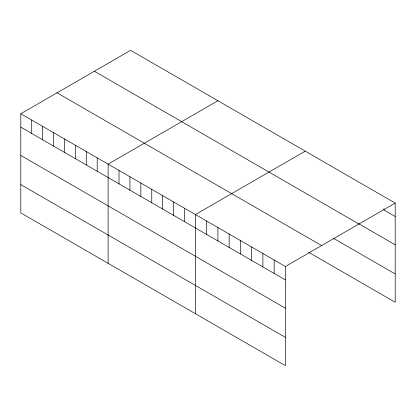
<?xml version="1.0" encoding="UTF-8"?>
<svg xmlns="http://www.w3.org/2000/svg" width="416" height="416" viewBox="0 0 416 416"><rect width="100%" height="100%" fill="white"/><g stroke="black" fill="none" stroke-linecap="round" stroke-linejoin="round"><path stroke-width="0.62" d="M20.8 113.745L285.376 266.495L285.376 365.664L20.8 212.909L20.8 113.745L130.624 50.336L395.2 203.091L395.2 302.255L308.615 252.268M217.932 100.745L108.113 164.148L108.113 263.318M305.245 151.154L195.421 214.557L195.421 313.726M285.376 266.495L395.2 203.091M395.2 216.497L383.958 210.007L383.958 208.728M358.654 223.699L395.2 244.8M94.38 71.261L358.961 224.016M333.356 238.248L395.2 273.957M57.039 92.82L321.62 245.57M20.8 127.15L285.376 279.9M20.8 155.449L285.376 308.204M20.8 184.61L285.376 337.36M274.134 260.005L274.134 273.411M262.891 253.51L262.891 266.916M251.644 247.021L251.644 260.426M240.401 240.526L240.401 253.932M229.154 234.036L229.154 247.442M217.911 227.542L217.911 240.952M206.669 221.052L206.669 234.458M184.506 208.26L184.506 221.666M173.592 201.958L173.592 215.363M162.682 195.655L162.682 209.061M151.767 189.353L151.767 202.764M140.852 183.056L140.852 196.461M129.938 176.753L129.938 190.159M119.023 170.451L119.023 183.856M97.198 157.851L97.198 171.257M86.284 151.549L86.284 164.954M75.369 145.246L75.369 158.652M64.454 138.944L64.454 152.355M53.539 132.647L53.539 146.052M42.63 126.344L42.63 139.75M31.715 120.042L31.715 133.448"/></g></svg>
